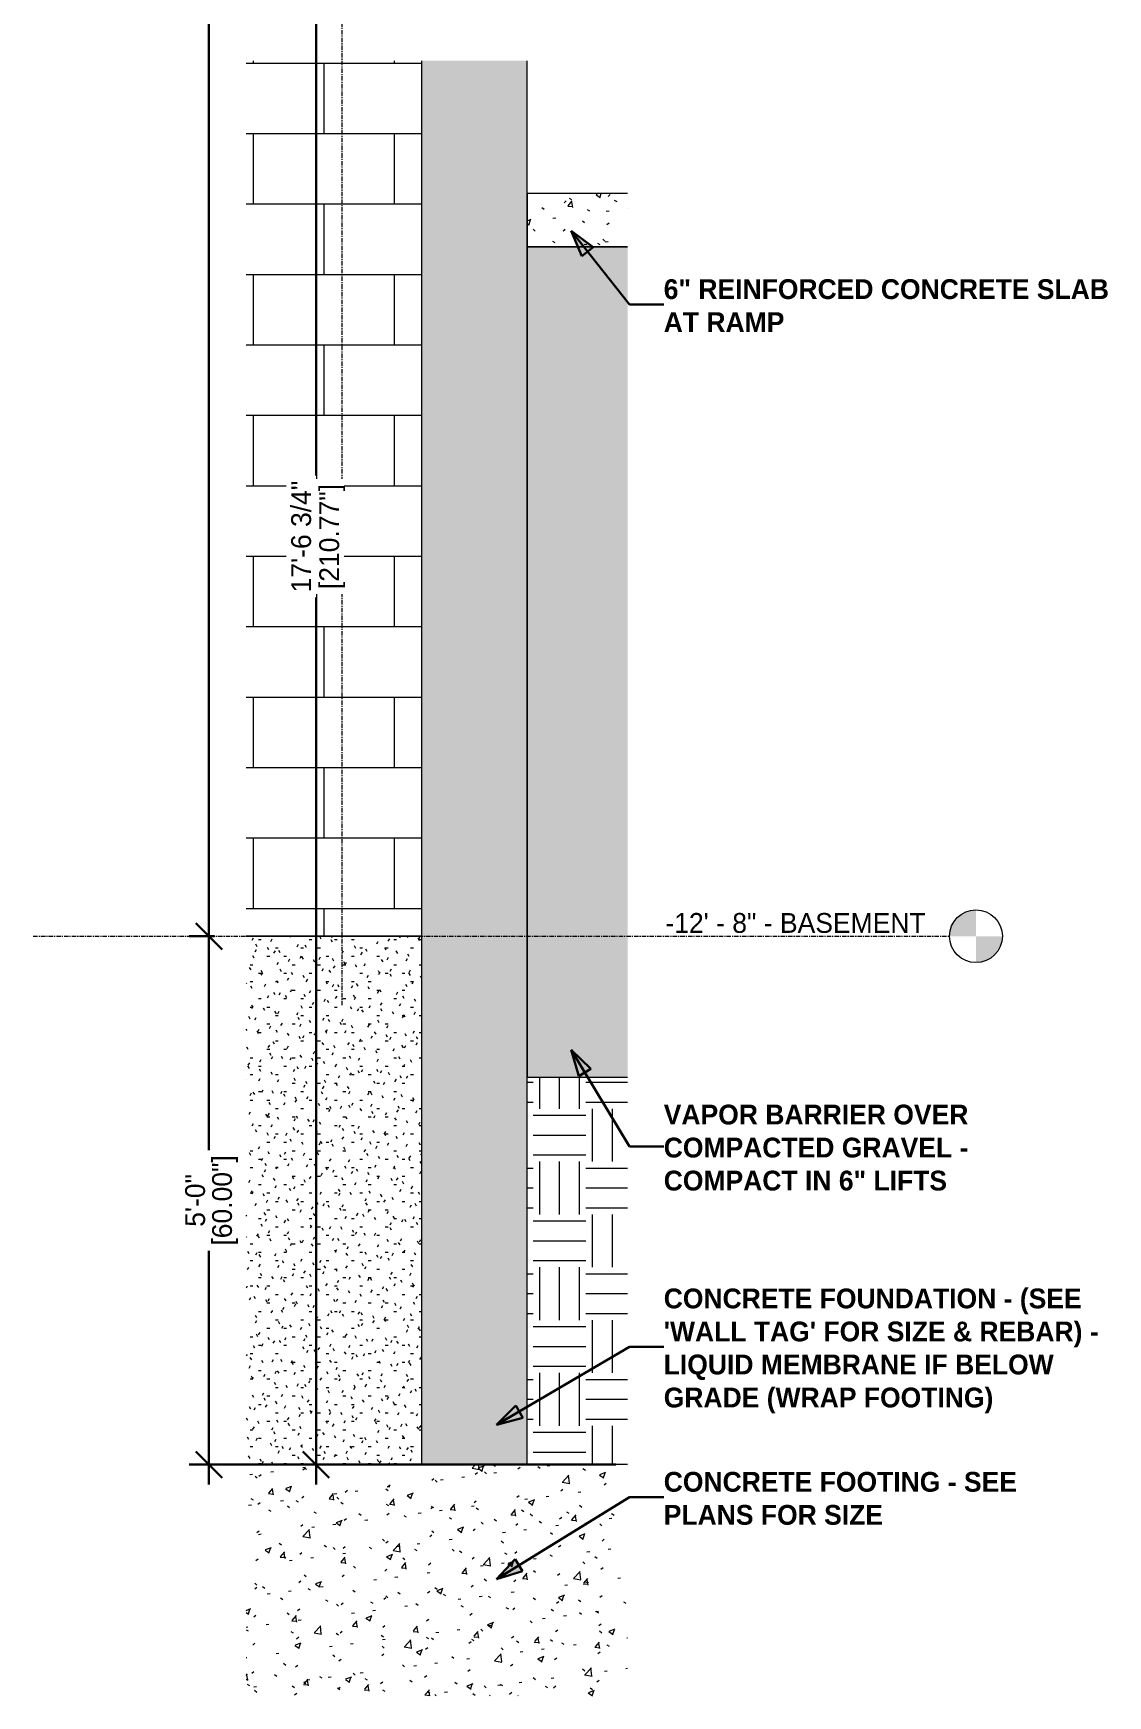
# Model space of a CAD drawing. Header units: inches. Extents: x 11710 to 12205, y -186 to 492.
# Drawn here: x 12083 to 12205, y -145.4 to 43.4 of the extents above; entities that cross this region are included whole.
import ezdxf

# ---------------------------------------------------------------- set-up
doc = ezdxf.new("R2010")
doc.units = ezdxf.units.IN
doc.header["$MEASUREMENT"] = 0
doc.linetypes.add('Grid Line 1_2_', pattern=[0.875, 0.5, -0.125, 0.125, -0.125])
for name, color, linetype, lineweight in [('0-3', 55, 'Continuous', 9), ('0-4', 50, 'Continuous', 5), ('A-ANNO-DIMS-1', 211, 'Continuous', 30), ('A-FLOR-1', 7, 'Continuous', 9), ('A-FLOR-LEVL', 51, 'Continuous', 9), ('A-FLOR-LEVL-1', 51, 'Grid Line 1_2_', 9), ('A-FLOR-PATT-1', 252, 'Continuous', 9), ('A-WALL-3', 55, 'Continuous', 9), ('A-WALL-PATT-1', 252, 'Continuous', 9), ('A-WALL-PATT-2', 55, 'Continuous', 9), ('C-TOPO-1', 252, 'Continuous', 9), ('G-ANNO-TEXT', 231, 'Continuous', 30), ('G-ANNO-TEXT-1', 231, 'Continuous', 9), ('S-FNDN-1', 7, 'Continuous', 9), ('S-GRID-1', 1, 'Grid Line 1_2_', 9)]:
    doc.layers.add(name, color=color, linetype=linetype, lineweight=lineweight)
doc.styles.add('Century Gothic', font='ufonts.com_century-gothic.ttf', dxfattribs={"height": 2.25})
doc.styles.add('Century Gothic_B', font='GOTHICB.TTF', dxfattribs={"height": 2.25})
doc.dimstyles.new('OD__1_16__Tol__', dxfattribs={"dimscale": 12, "dimtxt": 2.349379, "dimasz": 0.25, "dimexe": 0.1875, "dimexo": 0.125, "dimgap": 0.03125, "dimtad": 1, "dimdec": 4, "dimrnd": 0.0625, "dimzin": 3, "dimdsep": 46, "dimlunit": 4, "dimtxsty": 'Century Gothic', "dimblk1": 'OBLIQUE', "dimblk2": 'OBLIQUE', "dimsah": 1, "dimcen": 0.09, "dimdle": 0.1875, "dimazin": 0, "dimtfac": 1, "dimtdec": 4, "dimtix": 1, "dimtmove": 0, "dimatfit": 3, "dimfxl": 1, "dimtvp": 1, "dimtfill": 1, "dimfrac": 2, "dimtolj": 1, "dimtzin": 0, "dimlwd": 30, "dimlwe": 30, "dimarcsym": 2})
pattern_1 = [(50, (11023.755, 72), (6.885997, -0.602097), [0.72, -7.92]), (355, (11023.755, 72), (-1.331756, 7.22055), [0.576, -6.336]), (100.451, (11024.329, 71.95), (5.55363, 6.61819), [0.612, -6.731]), (46.184, (11023.755, 73.92), (10.24564, -1.58893), [1.08, -11.88]), (96.636, (11024.609, 73.788), (8.97244, 9.35152), [0.918, -10.096]), (351.184, (11023.755, 73.92), (8.9732, 9.35123), [0.864, -9.504]), (21, (11024.715, 73.44), (5.730726, -3.865003), [0.72, -7.92]), (326, (11024.715, 73.44), (2.33581, 6.96088), [0.576, -6.336]), (71.451, (11025.193, 73.118), (8.065876, 3.09595), [0.612, -6.731]), (37.5, (11023.755, 72), (0.116866, 3.195478), [0.317, -5.942, 0.317, -6.115, -6.36]), (37.5, (11023.755, 72), (0.116866, 3.195478), [-12.691, 0.317, -6.043]), (7.5, (11023.755, 72), (2.52543, 3.786025), [0.317, -3.35, 0.317, -5.798, -2.424]), (7.5, (11023.755, 72), (2.52543, 3.786025), [-9.782, 0.317, -2.107]), (327.5, (11021.614, 72), (5.124369, -0.216176), [0.317, -2.083, 0.317, -7.171, -9.936]), (327.5, (11021.614, 72), (5.124369, -0.216176), [-9.888, 0.317, -9.619]), (317.5, (11020.654, 72), (5.598326, 0.96141), [0.317, -2.803, 0.317, -4.656, -7.056]), (317.5, (11020.654, 72), (5.598326, 0.96141), [-8.093, 0.317, -6.739])]

# ---------------------------------------------------------------- blocks, each defined once
blk = doc.blocks.new('CTR  - Topography_rvt-3-WALL SECTION - ELEVATOR - EAST WALL')
at = {"layer": 'C-TOPO-1'}
h = blk.add_hatch(dxfattribs=at)
h.set_pattern_fill('FP_5', color=256, style=0, pattern_type=2)
h.set_pattern_definition([(0, (11023.755, 72), (6, 6), [6, -6]), (0, (11023.755, 74.25), (6, 6), [6, -6]), (0, (11023.755, 76.5), (6, 6), [6, -6]), (90, (11024.505, 77.25), (-6, 6), [6, -6]), (90, (11026.755, 77.25), (-6, 6), [6, -6]), (90, (11029.005, 77.25), (-6, 6), [6, -6])])
h.paths.add_polyline_path([(11556.19, -119.16), (11567.6, -119.16), (11567.6, -75.16), (11556.19, -75.16), (11556.19, -82.64)], flags=0)
blk = doc.blocks.new('Floors 1 - Floors 1-1684033-WALL SECTION - ELEVATOR - EAST WALL')
at = {"layer": 'A-FLOR-PATT-1'}
h = blk.add_hatch(dxfattribs=at)
h.set_pattern_fill('FP_7', color=256, style=0, pattern_type=2)
h.set_pattern_definition([(212.005, (11022.949, 74.015), (-40.310627, -26.8730086), [1.268, -125.493]), (213.69, (11023.755, 74.553), (-13.436241, -13.436764), [0.969, -47.478]), (198.435, (11024.158, 74.687), (-26.873024, -13.436542), [0.425, -42.065]), (180, (11024.696, 74.687), (-2e-15, -13.437), [0.537, -12.899]), (161.565, (11025.099, 74.553), (-13.436518, 1.2e-05), [0.425, -42.065]), (333.435, (11025.233, 84.227), (13.43653, 1e-05), [0.601, -29.444]), (296.565, (11025.099, 84.496), (13.43652, -13.436544), [0.3, -29.745]), (270, (11025.099, 85.168), (13.437, 8e-16), [0.672, -12.765]), (186.34, (11025.233, 76.434), (-107.492657, -13.4363962), [1.217, -120.457]), (296.565, (11028.189, 84.765), (13.43652, -13.436544), [0.3, -29.745]), (303.69, (11027.92, 85.168), (13.436764, -13.436241), [0.484, -47.962]), (229.399, (11030.07, 79.256), (-67.1828397, -80.6196216), [1.239, -122.641]), (243.435, (11030.473, 80.062), (1e-05, -13.43653), [0.901, -29.144]), (213.69, (11035.176, 78.584), (-13.436241, -13.436764), [0.484, -47.962]), (33.69, (11031.145, 74.822), (13.436241, 13.436764), [0.484, -47.962]), (0, (11030.877, 74.822), (0, 13.437), [0.269, -13.168]), (333.435, (11030.608, 74.956), (13.43653, 1e-05), [0.3, -29.745]), (284.036, (11030.473, 75.494), (13.436545, -40.30972), [0.554, -54.847]), (270, (11030.473, 75.762), (13.437, 8e-16), [0.269, -13.168]), (243.435, (11030.473, 76.031), (1e-05, -13.43653), [0.3, -29.745]), (135, (11030.473, 76.165), (-13.43644, 9e-16), [0.19, -18.812]), (90, (11030.473, 76.031), (-13.437, 8e-16), [0.134, -13.302]), (18.435, (11035.311, 82.212), (26.873024, 13.436542), [0.85, -41.641]), (6.34, (11036.117, 82.481), (107.492657, 13.4363962), [1.217, -120.457]), (180, (11035.579, 79.256), (-2e-15, -13.437), [0.806, -12.63]), (197.354, (11037.729, 79.928), (-40.3099621, -13.4370921), [2.252, -222.987]), (198.435, (11038.132, 80.062), (-26.873024, -13.436542), [0.425, -42.065]), (213.69, (11038.535, 80.331), (-13.436241, -13.436764), [0.484, -47.962]), (251.565, (11038.67, 80.734), (-1.2e-05, -13.436518), [0.425, -42.065]), (243.435, (11038.804, 81.003), (1e-05, -13.43653), [0.3, -29.745]), (270, (11038.804, 81.271), (13.437, 8e-16), [0.269, -13.168]), (293.199, (11038.401, 82.212), (13.4363854, -26.872947), [1.023, -101.307]), (315, (11037.998, 82.615), (13.43644, 0), [0.57, -18.432]), (0, (11037.326, 82.615), (0, 13.437), [0.672, -12.765]), (341.565, (11034.37, 79.39), (13.436518, -1.2e-05), [0.425, -42.065]), (303.69, (11034.101, 79.793), (13.436764, -13.436241), [0.484, -47.962]), (279.462, (11033.967, 80.599), (13.43628, -67.183201), [0.817, -80.915]), (270, (11033.967, 81.406), (13.437, 8e-16), [0.806, -12.63]), (239.036, (11034.37, 82.077), (-13.4372, -26.873257), [0.783, -77.565]), (188.13, (11035.311, 82.212), (-80.6200966, -13.436299), [0.95, -94.061]), (116.565, (11025.367, 81.809), (-13.43652, 13.436544), [0.3, -29.745]), (135, (11025.636, 81.54), (-13.43644, 9e-16), [0.38, -18.622]), (168.69, (11026.308, 81.406), (-13.436897, 0.000212), [0.685, -67.829]), (191.31, (11026.98, 81.54), (-53.746592, -13.436568), [0.685, -67.829]), (194.036, (11027.517, 81.674), (-40.30972, -13.436545), [0.554, -54.847]), (236.31, (11027.786, 82.077), (-13.436194, -26.8733), [0.484, -47.962]), (236.31, (11028.055, 82.481), (-13.436194, -26.8733), [0.484, -47.962]), (270, (11028.055, 82.884), (13.437, 8e-16), [0.403, -13.034]), (291.801, (11027.786, 83.556), (13.436166, -26.872997), [0.724, -71.635]), (116.565, (11027.92, 80.734), (-13.43652, 13.436544), [0.601, -29.444]), (168.69, (11028.592, 80.599), (-13.436897, 0.000212), [0.685, -67.829]), (194.036, (11029.13, 80.734), (-40.30972, -13.436545), [0.554, -54.847]), (225, (11029.533, 81.137), (9e-16, -13.43644), [0.57, -18.432]), (251.565, (11029.667, 81.54), (-1.2e-05, -13.436518), [0.425, -42.065]), (296.565, (11029.398, 82.077), (13.43652, -13.436544), [0.601, -29.444]), (315, (11029.13, 82.346), (13.43644, 0), [0.38, -18.622]), (326.31, (11028.727, 82.615), (26.8733, -13.436194), [0.484, -47.962]), (0, (11028.458, 82.615), (0, 13.437), [0.269, -13.168]), (33.69, (11028.055, 82.346), (13.436241, 13.436764), [0.484, -47.962]), (71.565, (11027.92, 81.943), (1.2e-05, 13.436518), [0.425, -42.065]), (63.435, (11027.786, 81.674), (-1e-05, 13.43653), [0.3, -29.745]), (71.565, (11027.652, 81.271), (1.2e-05, 13.436518), [0.425, -42.065]), (104.036, (11027.652, 80.734), (-13.436545, 40.30972), [0.554, -54.847]), (45, (11027.383, 80.465), (0, 13.43644), [0.38, -18.622]), (18.435, (11026.98, 80.331), (26.873024, 13.436542), [0.425, -42.065]), (0, (11026.308, 80.331), (0, 13.437), [0.672, -12.765]), (14.036, (11025.771, 80.196), (40.30972, 13.436545), [0.554, -54.847]), (341.565, (11025.367, 80.331), (13.436518, -1.2e-05), [0.425, -42.065]), (270, (11025.367, 80.734), (13.437, 8e-16), [0.403, -13.034]), (225, (11025.771, 81.137), (9e-16, -13.43644), [0.57, -18.432]), (198.435, (11026.577, 81.406), (-26.873024, -13.436542), [0.85, -41.641]), (180, (11027.249, 81.406), (-2e-15, -13.437), [0.672, -12.765]), (153.435, (11027.517, 81.271), (-13.43653, -1e-05), [0.3, -29.745]), (206.565, (11032.623, 79.121), (-13.436544, -13.43652), [0.3, -29.745]), (146.31, (11033.026, 78.853), (-26.8733, 13.436194), [0.484, -47.962]), (119.745, (11033.564, 77.912), (-40.3105597, 67.1832064), [1.083, -107.246]), (95.711, (11033.698, 76.568), (-13.4375424, 120.930058), [1.35, -133.686]), (90, (11033.698, 76.434), (-13.437, 8e-16), [0.134, -13.302]), (63.435, (11033.564, 76.165), (-1e-05, 13.43653), [0.3, -29.745]), (26.565, (11033.295, 76.031), (13.436544, 13.43652), [0.3, -29.745]), (0, (11032.892, 76.031), (0, 13.437), [0.403, -13.034]), (0, (11032.758, 76.031), (0, 13.437), [0.134, -13.302]), (0, (11032.489, 76.031), (0, 13.437), [0.269, -13.168]), (326.31, (11032.086, 76.3), (26.8733, -13.436194), [0.484, -47.962]), (333.435, (11031.817, 76.434), (13.43653, 1e-05), [0.3, -29.745]), (284.036, (11031.683, 76.972), (13.436545, -40.30972), [0.554, -54.847]), (270, (11031.683, 77.24), (13.437, 8e-16), [0.269, -13.168]), (270, (11031.683, 77.643), (13.437, 8e-16), [0.403, -13.034]), (258.69, (11031.817, 78.315), (-0.000212, -13.436897), [0.685, -67.829]), (231.34, (11032.355, 78.987), (-40.3101895, -53.745816), [0.86, -85.176]), (270, (11035.176, 78.718), (13.437, 8e-16), [0.134, -13.302]), (270, (11035.176, 78.853), (13.437, 8e-16), [0.134, -13.302]), (326.31, (11034.773, 79.121), (26.8733, -13.436194), [0.484, -47.962]), (333.435, (11033.967, 79.525), (13.43653, 1e-05), [0.901, -29.144]), (0, (11033.295, 79.525), (0, 13.437), [0.672, -12.765]), (63.435, (11033.161, 79.256), (-1e-05, 13.43653), [0.3, -29.745]), (90, (11033.161, 78.718), (-13.437, 8e-16), [0.537, -12.899]), (135, (11033.564, 78.315), (-13.43644, 9e-16), [0.57, -18.432]), (161.565, (11033.967, 78.181), (-13.436518, 1.2e-05), [0.425, -42.065]), (180, (11034.37, 78.181), (-2e-15, -13.437), [0.403, -13.034]), (198.435, (11034.773, 78.315), (-26.873024, -13.436542), [0.425, -42.065]), (351.87, (11029.533, 85.571), (13.437009, -0.000259), [1.9, -93.111]), (14.036, (11028.995, 85.437), (40.30972, 13.436545), [0.554, -54.847]), (53.13, (11028.592, 84.899), (26.873672, 40.309752), [0.672, -66.511]), (95.194, (11028.727, 83.421), (-13.4351326, 134.3664647), [1.484, -146.928]), (101.31, (11028.861, 82.749), (-13.436568, 53.746592), [0.685, -67.829]), (143.13, (11029.398, 82.346), (-40.309752, 26.873672), [0.672, -66.511]), (161.565, (11029.802, 82.212), (-13.436518, 1.2e-05), [0.425, -42.065]), (198.435, (11030.205, 82.346), (-26.873024, -13.436542), [0.425, -42.065]), (225, (11030.877, 83.018), (9e-16, -13.43644), [0.95, -18.052]), (228.814, (11031.817, 84.093), (-80.6198072, -94.0561774), [1.428, -141.405]), (251.565, (11031.951, 84.496), (-1.2e-05, -13.436518), [0.425, -42.065]), (270, (11031.951, 84.63), (13.437, 8e-16), [0.134, -13.302]), (288.435, (11031.817, 85.034), (13.436542, -26.873024), [0.425, -42.065]), (326.31, (11031.414, 85.302), (26.8733, -13.436194), [0.484, -47.962]), (90, (11025.233, 82.077), (-13.437, 8e-16), [0.941, -12.496]), (338.199, (11027.114, 83.824), (40.309912, -13.436441), [0.724, -71.635]), (0, (11026.308, 83.824), (0, 13.437), [0.806, -12.63]), (30.964, (11025.636, 83.421), (40.310285, 26.873314), [0.783, -77.565]), (45, (11025.233, 83.018), (0, 13.43644), [0.57, -18.432]), (90, (11023.083, 77.778), (-13.437, 8e-16), [0.941, -12.496]), (116.565, (11023.486, 76.972), (-13.43652, 13.436544), [0.901, -29.144]), (153.435, (11024.293, 76.568), (-13.43653, -1e-05), [0.901, -29.144]), (180, (11024.964, 76.568), (-2e-15, -13.437), [0.672, -12.765]), (218.66, (11025.636, 77.106), (-13.436833, -13.4362984), [0.86, -85.176]), (231.34, (11026.174, 77.778), (-40.3101895, -53.745816), [0.86, -85.176]), (213.69, (11026.98, 78.315), (-13.436241, -13.436764), [0.969, -47.478]), (239.036, (11027.383, 78.987), (-13.4372, -26.873257), [0.783, -77.565]), (270, (11027.383, 79.256), (13.437, 8e-16), [0.269, -13.168]), (270, (11027.383, 79.659), (13.437, 8e-16), [0.403, -13.034]), (315, (11026.98, 80.062), (13.43644, 0), [0.57, -18.432]), (350.538, (11026.174, 80.196), (13.436822, 7.56e-05), [0.817, -80.915]), (14.036, (11025.099, 79.928), (40.30972, 13.436545), [1.108, -54.293]), (18.435, (11023.889, 79.525), (26.873024, 13.436542), [1.275, -41.216]), (45, (11023.486, 79.121), (0, 13.43644), [0.57, -18.432]), (45, (11023.083, 78.718), (0, 13.43644), [0.57, -18.432]), (108.435, (11026.039, 75.762), (-13.436542, 26.873024), [0.85, -41.641]), (126.87, (11026.442, 75.225), (-13.436224, 13.436576), [0.672, -66.511]), (146.31, (11026.846, 74.956), (-26.8733, 13.436194), [0.484, -47.962]), (161.565, (11027.249, 74.822), (-13.436518, 1.2e-05), [0.425, -42.065]), (135, (11027.652, 74.419), (-13.43644, 9e-16), [0.57, -18.432]), (161.565, (11028.055, 74.284), (-13.436518, 1.2e-05), [0.425, -42.065]), (180, (11028.458, 74.284), (-2e-15, -13.437), [0.403, -13.034]), (206.565, (11028.727, 74.419), (-13.436544, -13.43652), [0.3, -29.745]), (206.565, (11029.264, 74.687), (-13.436544, -13.43652), [0.601, -29.444]), (189.462, (11030.07, 74.822), (-67.183201, -13.43628), [0.817, -80.915]), (243.435, (11030.339, 75.359), (1e-05, -13.43653), [0.601, -29.444]), (270, (11030.339, 75.494), (13.437, 8e-16), [0.134, -13.302]), (270, (11030.339, 75.762), (13.437, 8e-16), [0.269, -13.168]), (326.31, (11029.936, 76.568), (26.8733, -13.436194), [0.484, -47.962]), (327.995, (11028.861, 77.24), (67.1829352, -40.309468), [1.268, -125.493]), (329.036, (11028.189, 77.643), (26.873257, -13.4372), [0.783, -77.565]), (341.565, (11027.383, 77.912), (13.436518, -1.2e-05), [0.85, -41.641]), (0, (11026.846, 77.912), (0, 13.437), [0.537, -12.899]), (33.69, (11026.442, 77.643), (13.436241, 13.436764), [0.484, -47.962]), (53.13, (11026.039, 77.106), (26.873672, 40.309752), [0.672, -66.511]), (63.435, (11025.771, 76.568), (-1e-05, 13.43653), [0.601, -29.444]), (225, (11031.951, 75.494), (9e-16, -13.43644), [0.57, -18.432]), (236.31, (11032.22, 75.897), (-13.436194, -26.8733), [0.484, -47.962]), (270, (11032.22, 76.031), (13.437, 8e-16), [0.134, -13.302]), (315, (11031.951, 76.3), (13.43644, 0), [0.38, -18.622]), (333.435, (11031.414, 76.568), (13.43653, 1e-05), [0.601, -29.444]), (18.435, (11030.608, 76.3), (26.873024, 13.436542), [0.85, -41.641]), (75.964, (11030.473, 75.762), (-0.0003, 13.436231), [0.554, -54.847]), (71.565, (11024.427, 73.209), (1.2e-05, 13.436518), [0.425, -42.065]), (135, (11024.696, 72.941), (-13.43644, 9e-16), [0.38, -18.622]), (146.31, (11025.099, 72.672), (-26.8733, 13.436194), [0.484, -47.962]), (153.435, (11025.636, 72.403), (-13.43653, -1e-05), [0.601, -29.444]), (180, (11025.771, 72.403), (-2e-15, -13.437), [0.134, -13.302]), (161.565, (11026.174, 72.269), (-13.436518, 1.2e-05), [0.425, -42.065]), (180, (11026.711, 72.269), (-2e-15, -13.437), [0.537, -12.899]), (198.435, (11027.114, 72.403), (-26.873024, -13.436542), [0.425, -42.065]), (210.964, (11027.786, 72.806), (-40.310285, -26.873314), [0.783, -77.565]), (206.565, (11028.055, 72.941), (-13.436544, -13.43652), [0.3, -29.745]), (251.565, (11028.189, 73.344), (-1.2e-05, -13.436518), [0.425, -42.065]), (303.69, (11027.92, 73.747), (13.436764, -13.436241), [0.484, -47.962]), (306.87, (11027.517, 74.284), (13.436224, -13.436576), [0.672, -66.511]), (323.13, (11026.98, 74.687), (40.309752, -26.873672), [0.672, -66.511]), (345.964, (11026.442, 74.822), (13.436231, 0.0003), [0.554, -54.847]), (18.435, (11026.039, 74.687), (26.873024, 13.436542), [0.425, -42.065]), (30.964, (11025.367, 74.284), (40.310285, 26.873314), [0.783, -77.565]), (39.806, (11024.561, 73.612), (13.436602, 13.436291), [1.049, -103.894]), (135, (11028.592, 72.403), (-13.43644, 9e-16), [0.19, -18.812]), (153.435, (11028.861, 72.269), (-13.43653, -1e-05), [0.3, -29.745]), (191.31, (11029.533, 72.403), (-53.746592, -13.436568), [0.685, -67.829]), (165.964, (11030.07, 72.269), (-13.436231, -0.0003), [0.554, -54.847]), (175.236, (11031.683, 72.134), (-13.4364265, -8.2e-05), [1.618, -160.181]), (206.565, (11031.951, 72.269), (-13.436544, -13.43652), [0.3, -29.745]), (225, (11032.22, 72.537), (9e-16, -13.43644), [0.38, -18.622]), (270, (11032.22, 73.209), (13.437, 8e-16), [0.672, -12.765]), (270, (11032.22, 73.612), (13.437, 8e-16), [0.403, -13.034]), (308.66, (11031.683, 74.284), (13.4362984, -13.436833), [0.86, -85.176]), (338.199, (11031.011, 74.553), (40.309912, -13.436441), [0.724, -71.635]), (348.69, (11030.339, 74.687), (13.436897, -0.000212), [0.685, -67.829]), (18.435, (11029.13, 74.284), (26.873024, 13.436542), [1.275, -41.216]), (36.87, (11028.592, 73.881), (13.436576, 13.436224), [0.672, -66.511]), (68.199, (11028.324, 73.209), (13.436441, 40.309912), [0.724, -71.635]), (101.31, (11028.458, 72.537), (-13.436568, 53.746592), [0.685, -67.829]), (348.69, (11027.249, 85.302), (13.436897, -0.000212), [0.685, -67.829]), (354.806, (11025.771, 85.437), (13.4361385, -0.000352), [1.484, -146.928]), (0, (11025.367, 85.437), (0, 13.437), [0.403, -13.034]), (45, (11025.099, 85.168), (0, 13.43644), [0.38, -18.622]), (180, (11026.174, 83.959), (-2e-15, -13.437), [0.403, -13.034]), (188.13, (11027.114, 84.093), (-80.6200966, -13.436299), [0.95, -94.061]), (172.875, (11028.189, 83.959), (-13.436807, -0.000376), [1.083, -107.246]), (225, (11028.324, 84.093), (9e-16, -13.43644), [0.19, -18.812]), (270, (11028.324, 84.496), (13.437, 8e-16), [0.403, -13.034]), (161.565, (11032.623, 84.899), (-13.436518, 1.2e-05), [0.425, -42.065]), (180, (11033.161, 84.899), (-2e-15, -13.437), [0.537, -12.899]), (198.435, (11033.564, 85.034), (-26.873024, -13.436542), [0.425, -42.065]), (170.538, (11034.37, 84.899), (-13.436822, -7.6e-05), [0.817, -80.915]), (213.69, (11034.773, 85.168), (-13.436241, -13.436764), [0.484, -47.962]), (270, (11034.773, 85.302), (13.437, 8e-16), [0.134, -13.302]), (296.565, (11034.639, 85.571), (13.43652, -13.436544), [0.3, -29.745]), (341.565, (11033.833, 85.84), (13.436518, -1.2e-05), [0.85, -41.641]), (341.565, (11033.026, 86.108), (13.436518, -1.2e-05), [0.85, -41.641]), (14.036, (11032.489, 85.974), (40.30972, 13.436545), [0.554, -54.847]), (45, (11032.086, 85.571), (0, 13.43644), [0.57, -18.432]), (104.036, (11032.22, 85.034), (-13.436545, 40.30972), [0.554, -54.847]), (0, (11021.74, 73.344), (0, 13.437), [0.134, -13.302]), (315, (11021.471, 73.612), (13.43644, 0), [0.38, -18.622]), (274.764, (11021.336, 75.225), (13.437683, -147.8026), [1.618, -160.181]), (255.964, (11021.471, 75.762), (0.0003, -13.436231), [0.554, -54.847]), (225, (11021.74, 76.031), (9e-16, -13.43644), [0.38, -18.622]), (198.435, (11022.949, 76.434), (-26.873024, -13.436542), [1.275, -41.216]), (180, (11023.083, 76.434), (-2e-15, -13.437), [0.134, -13.302]), (171.87, (11024.024, 76.3), (-13.437009, 0.000259), [0.95, -94.061]), (146.31, (11025.636, 76.165), (-26.8733, 13.436194), [0.484, -47.962]), (108.435, (11025.905, 75.359), (-13.436542, 26.873024), [0.85, -41.641]), (90, (11025.905, 75.225), (-13.437, 8e-16), [0.134, -13.302]), (71.565, (11025.771, 74.822), (1.2e-05, 13.436518), [0.425, -42.065]), (26.565, (11025.502, 74.687), (13.436544, 13.43652), [0.3, -29.745]), (18.435, (11025.099, 74.553), (26.873024, 13.436542), [0.425, -42.065]), (126.87, (11032.355, 73.612), (-13.436224, 13.436576), [0.672, -66.511]), (123.69, (11032.623, 73.209), (-13.436764, 13.436241), [0.484, -47.962]), (149.036, (11033.295, 72.806), (-26.873257, 13.4372), [0.783, -77.565]), (168.69, (11033.967, 72.672), (-13.436897, 0.000212), [0.685, -67.829]), (213.69, (11034.37, 72.941), (-13.436241, -13.436764), [0.484, -47.962]), (251.565, (11034.504, 73.344), (-1.2e-05, -13.436518), [0.425, -42.065]), (270, (11034.504, 73.478), (13.437, 8e-16), [0.134, -13.302]), (279.462, (11034.37, 74.284), (13.43628, -67.183201), [0.817, -80.915]), (243.435, (11034.504, 74.553), (1e-05, -13.43653), [0.3, -29.745]), (270, (11034.504, 74.687), (13.437, 8e-16), [0.134, -13.302]), (296.565, (11034.101, 75.494), (13.43652, -13.436544), [0.901, -29.144]), (329.036, (11033.429, 75.897), (26.873257, -13.4372), [0.783, -77.565]), (8.13, (11032.489, 75.762), (80.6200966, 13.436299), [0.95, -94.061]), (45, (11031.951, 75.225), (0, 13.43644), [0.76, -18.242]), (45, (11031.683, 74.956), (0, 13.43644), [0.38, -18.622]), (90, (11031.683, 74.553), (-13.437, 8e-16), [0.403, -13.034]), (123.69, (11031.951, 74.15), (-13.436764, 13.436241), [0.484, -47.962]), (101.31, (11033.967, 76.568), (-13.436568, 53.746592), [0.685, -67.829]), (108.435, (11034.101, 76.165), (-13.436542, 26.873024), [0.425, -42.065]), (135, (11034.236, 76.031), (-13.43644, 9e-16), [0.19, -18.812]), (180, (11034.639, 76.031), (-2e-15, -13.437), [0.403, -13.034]), (213.69, (11035.042, 76.3), (-13.436241, -13.436764), [0.484, -47.962]), (187.125, (11036.117, 76.434), (-94.0566594, -13.437028), [1.083, -107.246]), (236.31, (11036.386, 76.837), (-13.436194, -26.8733), [0.484, -47.962]), (270, (11036.386, 76.972), (13.437, 8e-16), [0.134, -13.302]), (288.435, (11036.251, 77.375), (13.436542, -26.873024), [0.425, -42.065]), (285.945, (11035.982, 78.315), (13.4366066, -40.309649), [0.978, -96.842]), (315, (11035.714, 78.584), (13.43644, 0), [0.38, -18.622]), (18.435, (11035.311, 78.45), (26.873024, 13.436542), [0.425, -42.065]), (29.745, (11034.37, 77.912), (67.1832064, 40.3105597), [1.083, -107.246]), (18.435, (11033.967, 77.778), (26.873024, 13.436542), [0.425, -42.065]), (75.964, (11033.833, 77.24), (-0.0003, 13.436231), [0.554, -54.847]), (180, (11029.936, 80.734), (-2e-15, -13.437), [0.403, -13.034]), (180, (11030.205, 80.734), (-2e-15, -13.437), [0.269, -13.168]), (135, (11030.473, 80.465), (-13.43644, 9e-16), [0.38, -18.622]), (90, (11030.473, 80.062), (-13.437, 8e-16), [0.403, -13.034]), (26.565, (11028.458, 77.912), (13.436544, 13.43652), [0.901, -29.144]), (341.565, (11028.055, 78.046), (13.436518, -1.2e-05), [0.425, -42.065]), (300.964, (11027.652, 78.718), (26.873314, -40.310285), [0.783, -77.565]), (71.565, (11030.205, 79.121), (1.2e-05, 13.436518), [0.425, -42.065]), (90, (11030.205, 78.45), (-13.437, 8e-16), [0.672, -12.765]), (123.69, (11030.473, 78.046), (-13.436764, 13.436241), [0.484, -47.962]), (153.435, (11031.011, 77.778), (-13.43653, -1e-05), [0.601, -29.444]), (198.435, (11031.414, 77.912), (-26.873024, -13.436542), [0.425, -42.065]), (243.435, (11031.548, 78.181), (1e-05, -13.43653), [0.3, -29.745]), (255.964, (11031.683, 78.718), (0.0003, -13.436231), [0.554, -54.847]), (251.565, (11031.817, 79.121), (-1.2e-05, -13.436518), [0.425, -42.065]), (291.801, (11031.548, 79.793), (13.436166, -26.872997), [0.724, -71.635]), (323.13, (11031.011, 80.196), (40.309752, -26.873672), [0.672, -66.511]), (18.435, (11030.608, 80.062), (26.873024, 13.436542), [0.425, -42.065]), (63.435, (11030.339, 79.525), (-1e-05, 13.43653), [0.601, -29.444]), (135, (11029.264, 77.106), (-13.43644, 9e-16), [0.57, -18.432]), (149.036, (11029.936, 76.703), (-26.873257, 13.4372), [0.783, -77.565]), (146.31, (11030.339, 76.434), (-26.8733, 13.436194), [0.484, -47.962]), (180, (11030.608, 76.434), (-2e-15, -13.437), [0.269, -13.168]), (210.964, (11031.28, 76.837), (-40.310285, -26.873314), [0.783, -77.565]), (243.435, (11031.414, 77.106), (1e-05, -13.43653), [0.3, -29.745]), (303.69, (11031.145, 77.509), (13.436764, -13.436241), [0.484, -47.962]), (321.34, (11030.473, 78.046), (53.745816, -40.3101895), [0.86, -85.176]), (345.964, (11029.936, 78.181), (13.436231, 0.0003), [0.554, -54.847]), (11.31, (11029.264, 78.046), (53.746592, 13.436568), [0.685, -67.829]), (26.565, (11028.995, 77.912), (13.436544, 13.43652), [0.3, -29.745]), (71.565, (11028.861, 77.509), (1.2e-05, 13.436518), [0.425, -42.065]), (15.945, (11028.592, 80.465), (40.309649, 13.4366066), [0.978, -96.842]), (29.745, (11027.652, 79.928), (67.1832064, 40.3105597), [1.083, -107.246]), (63.435, (11027.517, 79.659), (-1e-05, 13.43653), [0.3, -29.745]), (90, (11027.517, 79.256), (-13.437, 8e-16), [0.403, -13.034]), (104.036, (11027.652, 78.718), (-13.436545, 40.30972), [0.554, -54.847]), (120.964, (11028.055, 78.046), (-26.873314, 40.310285), [0.783, -77.565]), (153.435, (11035.579, 85.168), (-13.43653, -1e-05), [0.3, -29.745]), (180, (11035.848, 85.168), (-2e-15, -13.437), [0.269, -13.168]), (209.745, (11036.789, 85.705), (-67.1832064, -40.3105597), [1.083, -107.246]), (225, (11037.326, 86.243), (9e-16, -13.43644), [0.76, -18.242]), (239.036, (11037.729, 86.915), (-13.4372, -26.873257), [0.783, -77.565]), (239.036, (11038.132, 87.587), (-13.4372, -26.873257), [0.783, -77.565]), (270, (11038.132, 87.721), (13.437, 8e-16), [0.134, -13.302]), (333.435, (11037.864, 87.855), (13.43653, 1e-05), [0.3, -29.745]), (0, (11037.46, 87.855), (0, 13.437), [0.403, -13.034]), (45, (11037.057, 87.452), (0, 13.43644), [0.57, -18.432]), (26.565, (11035.445, 86.646), (13.436544, 13.43652), [1.803, -28.243]), (30.964, (11034.773, 86.243), (40.310285, 26.873314), [0.783, -77.565]), (90, (11034.773, 85.974), (-13.437, 8e-16), [0.269, -13.168]), (128.66, (11035.311, 85.302), (-13.4362984, 13.436833), [0.86, -85.176]), (255.964, (11033.833, 80.868), (0.0003, -13.436231), [0.554, -54.847]), (281.31, (11033.698, 81.54), (13.436568, -53.746592), [0.685, -67.829]), (309.806, (11033.026, 82.346), (13.436291, -13.436602), [1.049, -103.894]), (329.036, (11032.355, 82.749), (26.873257, -13.4372), [0.783, -77.565]), (345.964, (11031.817, 82.884), (13.436231, 0.0003), [0.554, -54.847]), (0, (11031.28, 82.884), (0, 13.437), [0.537, -12.899]), (26.565, (11030.742, 82.615), (13.436544, 13.43652), [0.601, -29.444]), (45, (11030.339, 82.212), (0, 13.43644), [0.57, -18.432]), (53.13, (11029.936, 81.674), (26.873672, 40.309752), [0.672, -66.511]), (90, (11029.936, 81.271), (-13.437, 8e-16), [0.403, -13.034]), (135, (11030.339, 80.868), (-13.43644, 9e-16), [0.57, -18.432]), (144.462, (11031.28, 80.196), (-40.3095313, 26.8733096), [1.156, -114.43]), (135, (11031.951, 79.525), (-13.43644, 9e-16), [0.95, -18.052]), (153.435, (11032.489, 79.256), (-13.43653, -1e-05), [0.601, -29.444]), (206.565, (11033.026, 79.525), (-13.436544, -13.43652), [0.601, -29.444]), (230.194, (11033.698, 80.331), (-53.747184, -67.182341), [1.049, -103.894]), (66.801, (11031.951, 83.556), (26.8740486, 67.1828756), [1.023, -101.307]), (90, (11031.951, 83.152), (-13.437, 8e-16), [0.403, -13.034]), (153.435, (11032.22, 83.018), (-13.43653, -1e-05), [0.3, -29.745]), (153.435, (11032.758, 82.749), (-13.43653, -1e-05), [0.601, -29.444]), (149.036, (11033.429, 82.346), (-26.873257, 13.4372), [0.783, -77.565]), (180, (11034.101, 82.346), (-2e-15, -13.437), [0.672, -12.765]), (180, (11034.908, 82.346), (-2e-15, -13.437), [0.806, -12.63]), (213.69, (11035.311, 82.615), (-13.436241, -13.436764), [0.484, -47.962]), (243.435, (11035.579, 83.152), (1e-05, -13.43653), [0.601, -29.444]), (277.125, (11035.445, 84.227), (13.437028, -94.0566594), [1.083, -107.246]), (315, (11035.176, 84.496), (13.43644, 0), [0.38, -18.622]), (341.565, (11034.773, 84.63), (13.436518, -1.2e-05), [0.425, -42.065]), (352.875, (11033.698, 84.765), (13.436807, 0.000376), [1.083, -107.246]), (0, (11033.026, 84.765), (0, 13.437), [0.672, -12.765]), (21.801, (11032.355, 84.496), (26.872997, 13.436166), [0.724, -71.635]), (90, (11038.401, 83.824), (-13.437, 8e-16), [0.537, -12.899]), (90, (11038.401, 83.287), (-13.437, 8e-16), [0.537, -12.899]), (56.31, (11038.132, 82.884), (13.436194, 26.8733), [0.484, -47.962]), (18.435, (11037.729, 82.749), (26.873024, 13.436542), [0.425, -42.065]), (0, (11036.386, 82.749), (0, 13.437), [1.344, -12.093]), (341.565, (11035.982, 82.884), (13.436518, -1.2e-05), [0.425, -42.065]), (296.565, (11035.848, 83.152), (13.43652, -13.436544), [0.3, -29.745]), (278.13, (11035.714, 84.093), (13.436299, -80.6200966), [0.95, -94.061]), (270, (11035.714, 84.227), (13.437, 8e-16), [0.134, -13.302]), (251.565, (11035.848, 84.63), (-1.2e-05, -13.436518), [0.425, -42.065]), (225, (11036.251, 85.034), (9e-16, -13.43644), [0.57, -18.432]), (218.66, (11036.923, 85.571), (-13.436833, -13.4362984), [0.86, -85.176]), (225, (11037.326, 85.974), (9e-16, -13.43644), [0.57, -18.432]), (206.565, (11037.595, 86.108), (-13.436544, -13.43652), [0.3, -29.745]), (180, (11037.864, 86.108), (-2e-15, -13.437), [0.269, -13.168]), (123.69, (11038.132, 85.705), (-13.436764, 13.436241), [0.484, -47.962]), (108.435, (11038.267, 85.302), (-13.436542, 26.873024), [0.425, -42.065]), (98.13, (11038.401, 84.362), (-13.436299, 80.6200966), [0.95, -94.061])])
h.paths.add_polyline_path([(11567.6, -75.16), (11567.6, 19.12), (11556.19, 19.12), (11556.19, -75.16)], flags=0)
at = {"layer": 'A-FLOR-1'}
for p, q in [((11567.6, 19.12), (11556.19, 19.12)), ((11556.19, 19.12), (11556.19, -75.16)), ((11556.19, -75.16), (11567.6, -75.16))]:
    blk.add_line(p, q, dxfattribs=at)
blk = doc.blocks.new('CTR - 1st Phase - Structure_rvt-3-WALL SECTION - ELEVATOR - EAST WALL')
at = {"layer": 'A-FLOR-PATT-1'}
h = blk.add_hatch(dxfattribs=at)
h.set_pattern_fill('FP_6', color=256, style=0, pattern_type=2)
h.set_pattern_definition(pattern_1)
h.paths.add_polyline_path([(11556.19, 19.12), (11567.6, 19.12), (11567.6, 25.18), (11556.19, 25.18)], flags=0)
h = blk.add_hatch(dxfattribs=at)
h.set_pattern_fill('FP_6', color=256, style=0, pattern_type=2)
h.set_pattern_definition(pattern_1)
edge = h.paths.add_edge_path(flags=0)
edge.add_line((11524.29, -145.41), (11567.6, -145.41))
edge.add_line((11567.6, -145.41), (11567.6, -119.16))
edge.add_line((11567.6, -119.16), (11524.29, -119.16))
at = {"layer": 'A-WALL-PATT-1'}
h = blk.add_hatch(dxfattribs=at)
h.set_pattern_fill('FP_6', color=256, style=0, pattern_type=2)
h.set_pattern_definition(pattern_1)
h.paths.add_polyline_path([(11556.19, -119.16), (11556.19, 40.27), (11544.19, 40.27), (11544.19, -119.16)], flags=0)
at = {"layer": 'A-WALL-PATT-2'}
h = blk.add_hatch(dxfattribs=at)
h.set_pattern_fill('FP_11', color=256, style=0, pattern_type=2)
h.set_pattern_definition([(0, (11436.002, -152), (0, 8), []), (90, (11436.002, -152), (-8, 8), [8, -8])])
h.paths.add_polyline_path([(11544.19, -59.16), (11544.19, 40.27), (11524.29, 40.27), (11524.29, -59.16), (11530.15, -59.16)], flags=0)
h = blk.add_hatch(dxfattribs=at)
h.set_pattern_fill('FP_3', color=256, style=0, pattern_type=2)
h.set_pattern_definition([(0, (11023.755, 72), (3.84, 0.96), [0.317, -2.563, 0.317, -2.563, -15.36]), (0, (11023.755, 72), (3.84, 0.96), [-5.76, 0.317, -5.443, 0.317, -2.563, -6.72]), (0, (11023.755, 72), (3.84, 0.96), [-14.4, 0.317, -1.603, 0.317, -4.483]), (120, (11025.195, 72.48), (-2.7513844, 2.8455376), [0.317, -2.563, 0.317, -2.563, -15.36]), (120, (11025.195, 72.48), (-2.7513844, 2.8455376), [-5.76, 0.317, -5.443, 0.317, -2.563, -6.72]), (120, (11025.195, 72.48), (-2.7513844, 2.8455376), [-14.4, 0.317, -1.603, 0.317, -4.483]), (240, (11025.675, 74.4), (-1.0886156, -3.8055376), [0.317, -2.563, 0.317, -2.563, -15.36]), (240, (11025.675, 74.4), (-1.0886156, -3.8055376), [-5.76, 0.317, -5.443, 0.317, -2.563, -6.72]), (240, (11025.675, 74.4), (-1.0886156, -3.8055376), [-14.4, 0.317, -1.603, 0.317, -4.483])])
edge = h.paths.add_edge_path(flags=0)
edge.add_line((11524.29, -119.16), (11544.19, -119.16))
edge.add_line((11544.19, -119.16), (11544.19, -59.16))
edge.add_line((11544.19, -59.16), (11524.29, -59.16))
at = {"layer": 'A-FLOR-1'}
for p, q in [((11567.6, 25.18), (11556.19, 25.18)), ((11556.19, 25.18), (11556.19, 19.12)), ((11556.19, 19.12), (11567.6, 19.12)), ((11567.6, -119.16), (11524.29, -119.16))]:
    blk.add_line(p, q, dxfattribs=at)
at = {"layer": 'A-WALL-3'}
for p, q in [((11524.29, -59.16), (11544.19, -59.16)), ((11544.19, -59.16), (11524.29, -59.16))]:
    blk.add_line(p, q, dxfattribs=at)
at = {"layer": 'S-FNDN-1'}
for p, q in [((11544.19, 40.27), (11544.19, -119.16)), ((11556.19, -119.16), (11556.19, 40.27)), ((11544.19, -119.16), (11556.19, -119.16))]:
    blk.add_line(p, q, dxfattribs=at)
at = {"layer": '0-3'}
blk.add_blockref('Floors 1 - Floors 1-1684033-WALL SECTION - ELEVATOR - EAST WALL', (0, 0), dxfattribs=at)
blk = doc.blocks.new('Level - Level Head - Circle-V3-WALL SECTION - ELEVATOR - EAST WALL')
at = {"layer": 'A-FLOR-LEVL'}
h = blk.add_hatch(color=256, dxfattribs=at)
edge = h.paths.add_edge_path(flags=0)
edge.add_line((11607.18, -59.16), (11604.18, -59.16))
edge.add_arc((11607.18, -59.16), 3, 90, 180, ccw=False)
edge.add_line((11607.18, -56.16), (11607.18, -59.16))
h = blk.add_hatch(color=256, dxfattribs=at)
edge = h.paths.add_edge_path(flags=0)
edge.add_line((11607.18, -62.16), (11607.18, -59.16))
edge.add_line((11607.18, -59.16), (11610.18, -59.16))
edge.add_arc((11607.18, -59.16), 3, 270, 360, ccw=False)
blk.add_circle((11607.18, -59.16), 3, dxfattribs=at)
blk = doc.blocks.new('_Oblique')
at = {"color": 0, "linetype": 'ByBlock', "lineweight": -2}
blk.add_line((-0.5, -0.5), (0.5, 0.5), dxfattribs=at)
blk = doc.blocks.new('DIMBLOCK9-WALL SECTION - ELEVATOR - EAST WALL')
at = {"layer": 'A-ANNO-DIMS-1', "color": 0, "lineweight": 30, "transparency": 16777216}
for p, q in [((12102.93, 429.86), (12102.93, -61.41)), ((12125.57, 427.61), (12100.68, 427.61)), ((12103.55, -59.16), (12100.68, -59.16))]:
    blk.add_line(p, q, dxfattribs=at)
at = {"layer": 'Defpoints', "color": 0, "transparency": 16777216}
for p in [(12127.07, 427.61), (12102.93, -59.16), (12105.05, -59.16)]:
    blk.add_point(p, dxfattribs=at)
at = {"layer": 'A-ANNO-DIMS-1', "color": 0, "lineweight": 30, "transparency": 16777216, "xscale": 3, "yscale": 3, "zscale": 3}
for p, rotation in [((12102.93, 427.61), 90), ((12102.93, -59.16), 270)]:
    blk.add_blockref('_Oblique', p, dxfattribs=dict(at, rotation=rotation))
at = {"layer": 'A-ANNO-DIMS-1', "color": 0, "transparency": 16777216, "insert": (12101.25, 184.23), "char_height": 2.25, "attachment_point": 5, "rotation": 90, "style": 'Century Gothic', "bg_fill": 3, "box_fill_scale": 1.25, "bg_fill_color": 256, "bg_fill_true_color": 13158600, "bg_fill_transparency": 0}
blk.add_mtext('\\A1;40\'-6 3/4"', dxfattribs=at)
at = {"layer": 'A-ANNO-DIMS-1', "color": 0, "transparency": 16777216, "insert": (12104.76, 184.23), "char_height": 2.25, "attachment_point": 5, "rotation": 90, "style": 'Century Gothic', "bg_fill": 3, "box_fill_scale": 1.25, "bg_fill_color": 256, "bg_fill_true_color": 13158600, "bg_fill_transparency": 0}
blk.add_mtext('\\A1;[486.77"]', dxfattribs=at)
blk = doc.blocks.new('DIMBLOCK10-WALL SECTION - ELEVATOR - EAST WALL')
at = {"layer": 'A-ANNO-DIMS-1', "color": 0, "lineweight": 30, "transparency": 16777216}
for p, q in [((12102.93, -56.91), (12102.93, -121.41)), ((12103.55, -59.16), (12100.68, -59.16)), ((12149.16, -119.16), (12100.68, -119.16))]:
    blk.add_line(p, q, dxfattribs=at)
at = {"layer": 'Defpoints', "color": 0, "transparency": 16777216}
for p in [(12105.05, -59.16), (12102.93, -119.16), (12150.66, -119.16)]:
    blk.add_point(p, dxfattribs=at)
at = {"layer": 'A-ANNO-DIMS-1', "color": 0, "lineweight": 30, "transparency": 16777216, "xscale": 3, "yscale": 3, "zscale": 3}
for p, rotation in [((12102.93, -59.16), 90), ((12102.93, -119.16), 270)]:
    blk.add_blockref('_Oblique', p, dxfattribs=dict(at, rotation=rotation))
at = {"layer": 'A-ANNO-DIMS-1', "color": 0, "transparency": 16777216, "insert": (12101.38, -89.16), "char_height": 2.25, "attachment_point": 5, "rotation": 90, "style": 'Century Gothic', "bg_fill": 3, "box_fill_scale": 1.25, "bg_fill_color": 256, "bg_fill_true_color": 13158600, "bg_fill_transparency": 0}
blk.add_mtext('\\A1;5\'-0"', dxfattribs=at)
at = {"layer": 'A-ANNO-DIMS-1', "color": 0, "transparency": 16777216, "insert": (12104.76, -89.16), "char_height": 2.25, "attachment_point": 5, "rotation": 90, "style": 'Century Gothic', "bg_fill": 3, "box_fill_scale": 1.25, "bg_fill_color": 256, "bg_fill_true_color": 13158600, "bg_fill_transparency": 0}
blk.add_mtext('\\A1;[60.00"]', dxfattribs=at)
blk = doc.blocks.new('DIMBLOCK13-WALL SECTION - ELEVATOR - EAST WALL')
at = {"layer": 'A-ANNO-DIMS-1', "color": 0, "lineweight": 30, "transparency": 16777216}
for p, q in [((12115.1, 93.86), (12115.1, -121.41)), ((12129.57, 91.61), (12112.85, 91.61)), ((12115.72, -119.16), (12112.85, -119.16))]:
    blk.add_line(p, q, dxfattribs=at)
at = {"layer": 'Defpoints', "color": 0, "transparency": 16777216}
for p in [(12131.07, 91.61), (12115.1, -119.16), (12117.22, -119.16)]:
    blk.add_point(p, dxfattribs=at)
at = {"layer": 'A-ANNO-DIMS-1', "color": 0, "lineweight": 30, "transparency": 16777216, "xscale": 3, "yscale": 3, "zscale": 3}
for p, rotation in [((12115.1, 91.61), 90), ((12115.1, -119.16), 270)]:
    blk.add_blockref('_Oblique', p, dxfattribs=dict(at, rotation=rotation))
at = {"layer": 'A-ANNO-DIMS-1', "color": 0, "transparency": 16777216, "insert": (12113.42, -13.77), "char_height": 2.25, "attachment_point": 5, "rotation": 90, "style": 'Century Gothic', "bg_fill": 3, "box_fill_scale": 1.25, "bg_fill_color": 256, "bg_fill_true_color": 13158600, "bg_fill_transparency": 0}
blk.add_mtext('\\A1;17\'-6 3/4"', dxfattribs=at)
at = {"layer": 'A-ANNO-DIMS-1', "color": 0, "transparency": 16777216, "insert": (12116.93, -13.77), "char_height": 2.25, "attachment_point": 5, "rotation": 90, "style": 'Century Gothic', "bg_fill": 3, "box_fill_scale": 1.25, "bg_fill_color": 256, "bg_fill_true_color": 13158600, "bg_fill_transparency": 0}
blk.add_mtext('\\A1;[210.77"]', dxfattribs=at)

msp = doc.modelspace()

# ---------------------------------------------------------------- hatches: boundary and pattern name
at = {"layer": 'G-ANNO-TEXT'}
for points in [[(12144.06393, 20.93371), (12145.30304, 18.08577), (12146.561, 19.08688)], [(12144.06393, -72.06629), (12144.93187, -75.04837), (12146.30663, -74.21488)], [(12135.59226, -114.65589), (12138.58702, -113.83275), (12137.77422, -112.44565)], [(12135.59226, -132.15683), (12138.56924, -131.27152), (12137.72774, -129.90164)]]:
    msp.add_hatch(color=256, dxfattribs=at).paths.add_polyline_path(points, flags=0)

# ---------------------------------------------------------------- linework, layer by layer
at = {"layer": 'A-FLOR-LEVL-1'}
msp.add_line((12082.97637, -59.16006), (12187.06013, -59.16006), dxfattribs=at)
at = {"layer": 'G-ANNO-TEXT'}
for p, q in [((12144.06393, 20.93371), (12145.30304, 18.08577)), ((12146.561, 19.08688), (12144.06393, 20.93371)), ((12144.06393, 20.93371), (12150.7136, 12.57795)), ((12145.30304, 18.08577), (12146.561, 19.08688)), ((12150.7136, 12.57795), (12154.59224, 12.57795)), ((12144.06393, -72.06629), (12144.93187, -75.04837)), ((12146.30663, -74.21488), (12144.06393, -72.06629)), ((12144.06393, -72.06629), (12150.7136, -83.0342)), ((12144.93187, -75.04837), (12146.30663, -74.21488)), ((12150.7136, -83.0342), (12154.59224, -83.0342)), ((12135.59226, -114.65589), (12150.7136, -105.79527)), ((12150.7136, -105.79527), (12154.59224, -105.79527)), ((12137.77422, -112.44565), (12135.59226, -114.65589)), ((12138.58702, -113.83275), (12137.77422, -112.44565)), ((12135.59226, -114.65589), (12138.58702, -113.83275)), ((12135.59226, -132.15683), (12150.7136, -122.86804)), ((12150.7136, -122.86804), (12154.59224, -122.86804)), ((12137.72774, -129.90164), (12135.59226, -132.15683)), ((12138.56924, -131.27152), (12137.72774, -129.90164)), ((12135.59226, -132.15683), (12138.56924, -131.27152))]:
    msp.add_line(p, q, dxfattribs=at)
at = {"layer": 'S-GRID-1'}
msp.add_line((12118.067, -66.99564), (12118.067, 400.28264), dxfattribs=at)

# ---------------------------------------------------------------- block references
at = {"layer": '0-4'}
for name in ['CTR - 1st Phase - Structure_rvt-3-WALL SECTION - ELEVATOR - EAST WALL', 'CTR  - Topography_rvt-3-WALL SECTION - ELEVATOR - EAST WALL']:
    msp.add_blockref(name, (582.8776, 0), dxfattribs=at)
at = {"layer": 'A-FLOR-LEVL'}
msp.add_blockref('Level - Level Head - Circle-V3-WALL SECTION - ELEVATOR - EAST WALL', (582.8776, 0), dxfattribs=at)

# ---------------------------------------------------------------- texts
at = {"layer": 'A-FLOR-LEVL', "insert": (12154.78006, -56.52237), "char_height": 2.25, "width": 35.67825, "attachment_point": 1, "style": 'Century Gothic'}
msp.add_mtext('-12\' - 8" - BASEMENT', dxfattribs=at)
at = {"layer": 'G-ANNO-TEXT-1', "char_height": 2.25, "attachment_point": 1, "style": 'Century Gothic_B'}
for s, insert, width in [('6" REINFORCED CONCRETE SLAB', (12154.59224, 15.45413), 59.16075), ('AT RAMP', (12154.59224, 11.70413), 16.362), ('VAPOR BARRIER OVER', (12154.59224, -78.28243), 40.82925), ('COMPACTED GRAVEL -', (12154.59224, -82.03243), 42.79875), ('COMPACT IN 6" LIFTS', (12154.59224, -85.78243), 38.3295), ('CONCRETE FOUNDATION - (SEE', (12154.59224, -99.16791), 57.34275), ("'WALL TAG' FOR SIZE & REBAR) -", (12154.59224, -102.91791), 57.34275), ('LIQUID MEMBRANE IF BELOW', (12154.59224, -106.66791), 52.419), ('GRADE (WRAP FOOTING)', (12154.59224, -110.41791), 46.13175), ('CONCRETE FOOTING - SEE', (12154.59224, -119.99186), 48.177), ('PLANS FOR SIZE', (12154.59224, -123.74186), 28.25475)]:
    msp.add_mtext(s, dxfattribs=dict(at, insert=insert, width=width))

# ---------------------------------------------------------------- next in the draw order: dimensions: what is measured, and where the dimension line sits
at = {"layer": 'A-ANNO-DIMS-1'}
dim = msp.add_linear_dim(base=(12102.93218, -59.16006), p1=(12127.067, 427.61103), p2=(12105.0535, -59.16006), angle=90, dimstyle='OD__1_16__Tol__', override={"dimpost": '<>\\X', "dimfxl": 487.2686}, dxfattribs=at)
dim.commit()
dim.dimension.update_dxf_attribs({"geometry": 'DIMBLOCK9-WALL SECTION - ELEVATOR - EAST WALL', "text_midpoint": (12102.93218, 184.22548)})

# ---------------------------------------------------------------- next in the draw order: dimensions: what is measured, and where the dimension line sits
dim = msp.add_linear_dim(base=(12102.93218, -119.16006), p1=(12105.0535, -59.16006), p2=(12150.66172, -119.16006), angle=90, dimstyle='OD__1_16__Tol__', override={"dimpost": '<>\\X', "dimfxl": 75.366507}, dxfattribs=at)
dim.commit()
dim.dimension.update_dxf_attribs({"geometry": 'DIMBLOCK10-WALL SECTION - ELEVATOR - EAST WALL', "text_midpoint": (12102.93218, -89.16006)})

# ---------------------------------------------------------------- next in the draw order: dimensions: what is measured, and where the dimension line sits
dim = msp.add_linear_dim(base=(12115.09768, -119.16006), p1=(12131.067, 91.61103), p2=(12117.219, -119.16006), angle=90, dimstyle='OD__1_16__Tol__', override={"dimpost": '<>\\X', "dimfxl": 211.225518}, dxfattribs=at)
dim.commit()
dim.dimension.update_dxf_attribs({"geometry": 'DIMBLOCK13-WALL SECTION - ELEVATOR - EAST WALL', "text_midpoint": (12115.09768, -13.77452)})

doc.saveas('drawing.dxf')
